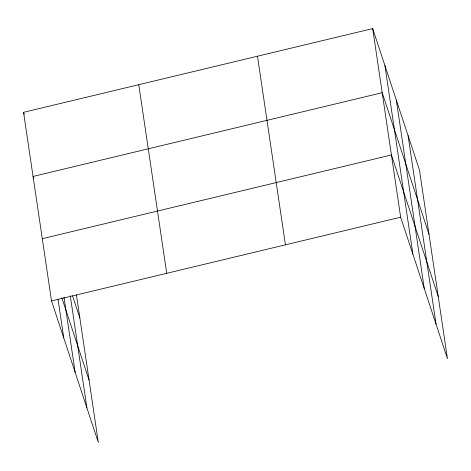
<?xml version="1.0" encoding="UTF-8"?>
<svg xmlns="http://www.w3.org/2000/svg" width="471" height="471" viewBox="0 0 471 471"><rect width="100%" height="100%" fill="white"/><g stroke="black" fill="none" stroke-linecap="round" stroke-linejoin="round"><path stroke-width="0.71" d="M76.432 294.87L98.315 442.416L51.522 300.934L23.55 112.316L372.685 28.584L419.478 170.066L447.45 358.684L400.656 217.202L372.685 28.584M42.29 238.685L391.425 154.959L438.218 296.442M51.522 300.934L400.656 217.202M428.987 234.199L382.199 92.71L33.058 176.442L33.753 178.538M23.55 112.316L24.245 114.406M72.552 295.859L79.852 317.931M61.825 297.743L89.084 380.174M408.074 135.583L436.046 324.201M396.323 100.052L424.294 288.67M384.919 65.569L412.89 254.187M257.472 56.214L285.444 244.832M138.762 84.68L166.734 273.298M70.273 295.747L86.911 407.933M63.997 297.13L75.16 372.402M58.068 299.562L63.756 337.919"/></g></svg>
